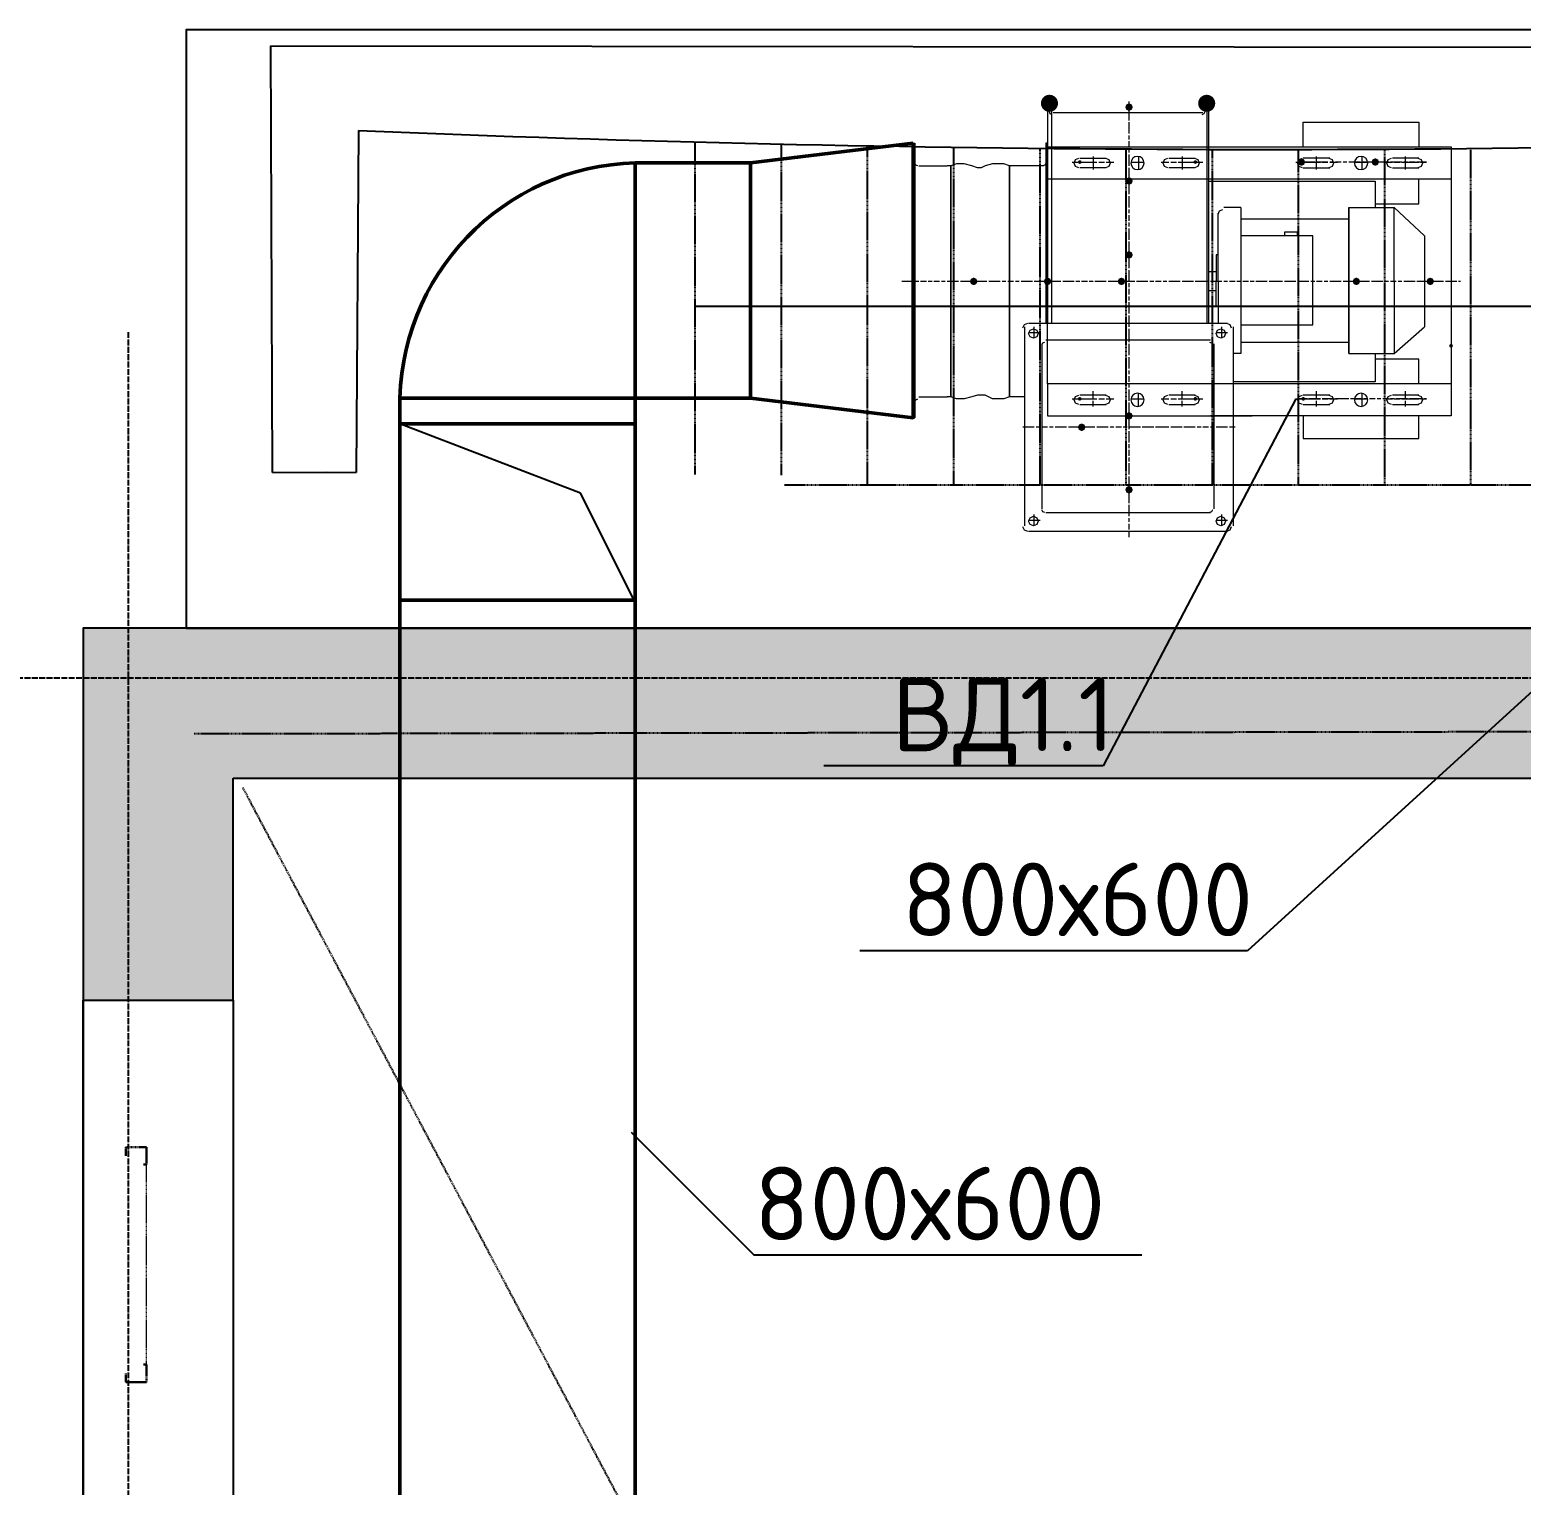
# Model space of a CAD drawing. Header units: millimetres. Extents: x -33838 to 476301, y -41806 to 120107.
# Drawn here: x 18274 to 23347, y 40610 to 45561 of the extents above; entities that cross this region are included whole.
import ezdxf
from ezdxf import colors
from ezdxf.entities.mleader import LeaderData, LeaderLine
from ezdxf.math import Vec2, Vec3

# ---------------------------------------------------------------- set-up
doc = ezdxf.new("R2010")
doc.units = ezdxf.units.MM
for name, pattern in [('ADSK_Линия сетки', [25, 20, -2.5, 0, -2.5]), ('ADSK_Сверху', [4.5, 3, -1.5]), ('ADSK_Снесено', [4.5, 3, -1.5])]:
    doc.linetypes.add(name, pattern=pattern)
for name, color, linetype, lineweight, true_color in [('_ Окна', 5, 'Continuous', 30, 0x0000ff), ('Линии', 7, 'Continuous', 9, 0x00a600), ('Стены наружные', 1, 'ADSK_Снесено', 18, 0xff0000)]:
    doc.layers.add(name, color=color, linetype=linetype, lineweight=lineweight, true_color=true_color)
for name, color, linetype, lineweight in [('Вытяжка', 5, 'Continuous', 60), ('ДУ', 5, 'Continuous', 50), ('Лестницы', 7, 'Continuous', 18), ('Окна', 251, 'Continuous', 18), ('Перекрытие', 7, 'Continuous', 18), ('Стрелки вверх', 7, 'Continuous', 18)]:
    doc.layers.add(name, color=color, linetype=linetype, lineweight=lineweight)
doc.styles.add('ISOCPEUR', font='isocpeur.ttf', dxfattribs={"height": 250})

# ---------------------------------------------------------------- blocks, each defined once
blk = doc.blocks.new('Витраж-тент со смещением вовне - 60мм 30 сдвиг-V7-01 План 1-го этажа маркировочный')
at = {"layer": '_ Окна', "color": 161, "linetype": 'ADSK_Сверху', "true_color": 0xaaaaff}
for p, q in [((-400, 25), (-400, -45)), ((-400, 25), (-370, 25)), ((-400, -45), (-400, 25)), ((400, 25), (370, 25)), ((400, -45), (400, 25)), ((400, -45), (400, 25)), ((-340, -45), (-400, -45)), ((-340, -35), (-340, -45)), ((340, -35), (340, -45)), ((340, -45), (400, -45))]:
    blk.add_line(p, q, dxfattribs=at)
at = {"layer": 'Окна', "color": 161, "linetype": 'ADSK_Сверху', "true_color": 0xaaaaff}
blk.add_line((-340, -45), (340, -45), dxfattribs=at)
blk = doc.blocks.new('Вентилятор радиальнный')
at = {"true_color": 0xff8000}
h = blk.add_hatch(color=30, dxfattribs=at)
h.dxf.hatch_style = 2
h.paths.add_polyline_path([(221914.3, 123777.7), (221911.8, 123771.7), (221905.8, 123769.3), (221899.9, 123771.7), (221897.4, 123777.7), (221899.9, 123783.7), (221905.8, 123786.2), (221911.8, 123783.7)])
h = blk.add_hatch(color=30, dxfattribs=at)
h.dxf.hatch_style = 2
h.paths.add_polyline_path([(221808.5, 123638), (221806, 123632), (221800, 123629.6), (221794, 123632), (221791.5, 123638), (221794, 123644), (221800, 123646.5), (221806, 123644)])
h = blk.add_hatch(color=30, dxfattribs=at)
h.dxf.hatch_style = 2
h.paths.add_polyline_path([(221914.3, 123612.6), (221911.8, 123606.6), (221905.8, 123604.2), (221899.9, 123606.6), (221897.4, 123612.6), (221899.9, 123618.6), (221905.8, 123621.1), (221911.8, 123618.6)])
h = blk.add_hatch(color=30, dxfattribs=at)
h.dxf.hatch_style = 2
h.paths.add_polyline_path([(221800, 123574.5), (221798.8, 123571.5), (221795.8, 123570.3), (221792.8, 123571.5), (221791.5, 123574.5), (221792.8, 123577.5), (221795.8, 123578.8), (221798.8, 123577.5)])
h = blk.add_hatch(color=30, dxfattribs=at)
h.dxf.hatch_style = 2
h.paths.add_polyline_path([(222058.2, 123574.5), (222057, 123571.5), (222054, 123570.3), (222051, 123571.5), (222049.8, 123574.5), (222051, 123577.5), (222054, 123578.8), (222057, 123577.5)])
h = blk.add_hatch(color=30, dxfattribs=at)
h.dxf.hatch_style = 2
h.paths.add_polyline_path([(222299.5, 123574.5), (222298.3, 123571.5), (222295.3, 123570.3), (222292.3, 123571.5), (222291.1, 123574.5), (222292.3, 123577.5), (222295.3, 123578.8), (222298.3, 123577.5)])
h = blk.add_hatch(color=7)
h.dxf.hatch_style = 2
h.paths.add_polyline_path([(222629.7, 123456), (222628.5, 123453), (222625.5, 123451.8), (222622.5, 123453), (222621.3, 123456), (222622.5, 123459), (222625.5, 123460.2), (222628.5, 123459)])
h = blk.add_hatch(color=30, dxfattribs=at)
h.dxf.hatch_style = 2
h.paths.add_polyline_path([(221567.2, 123312.1), (221564.7, 123306.1), (221558.7, 123303.6), (221552.7, 123306.1), (221550.2, 123312.1), (221552.7, 123318), (221558.7, 123320.5), (221564.7, 123318)])
h = blk.add_hatch(color=30, dxfattribs=at)
h.dxf.hatch_style = 2
h.paths.add_polyline_path([(221732.3, 123312.1), (221729.8, 123306.1), (221723.8, 123303.6), (221717.8, 123306.1), (221715.3, 123312.1), (221717.8, 123318), (221723.8, 123320.5), (221729.8, 123318)])
h = blk.add_hatch(color=30, dxfattribs=at)
h.dxf.hatch_style = 2
h.paths.add_polyline_path([(221897.4, 123312.1), (221894.9, 123306.1), (221888.9, 123303.6), (221882.9, 123306.1), (221880.4, 123312.1), (221882.9, 123318), (221888.9, 123320.5), (221894.9, 123318)])
h = blk.add_hatch(color=30, dxfattribs=at)
h.dxf.hatch_style = 2
h.paths.add_polyline_path([(222422.3, 123312.1), (222419.8, 123306.1), (222413.8, 123303.6), (222407.9, 123306.1), (222405.4, 123312.1), (222407.9, 123318), (222413.8, 123320.5), (222419.8, 123318)])
h = blk.add_hatch(color=30, dxfattribs=at)
h.dxf.hatch_style = 2
h.paths.add_polyline_path([(222587.4, 123312.1), (222584.9, 123306.1), (222578.9, 123303.6), (222573, 123306.1), (222570.5, 123312.1), (222573, 123318), (222578.9, 123320.5), (222584.9, 123318)])
h = blk.add_hatch(color=30, dxfattribs=at)
h.dxf.hatch_style = 2
h.paths.add_polyline_path([(221914.3, 123252.8), (221911.8, 123246.8), (221905.8, 123244.3), (221899.9, 123246.8), (221897.4, 123252.8), (221899.9, 123258.8), (221905.8, 123261.3), (221911.8, 123258.8)])
h = blk.add_hatch(color=30, dxfattribs=at)
h.dxf.hatch_style = 2
h.paths.add_polyline_path([(221914.3, 123087.7), (221911.8, 123081.7), (221905.8, 123079.2), (221899.9, 123081.7), (221897.4, 123087.7), (221899.9, 123093.7), (221905.8, 123096.2), (221911.8, 123093.7)])
h = blk.add_hatch(color=30, dxfattribs=at)
h.dxf.hatch_style = 2
h.paths.add_polyline_path([(221800, 123045.4), (221798.8, 123042.4), (221795.8, 123041.1), (221792.8, 123042.4), (221791.5, 123045.4), (221792.8, 123048.4), (221795.8, 123049.6), (221798.8, 123048.4)])
h = blk.add_hatch(color=30, dxfattribs=at)
h.dxf.hatch_style = 2
h.paths.add_polyline_path([(222058.2, 123045.4), (222057, 123042.4), (222054, 123041.1), (222051, 123042.4), (222049.8, 123045.4), (222051, 123048.4), (222054, 123049.6), (222057, 123048.4)])
h = blk.add_hatch(color=30, dxfattribs=at)
h.dxf.hatch_style = 2
h.paths.add_polyline_path([(222299.5, 123045.4), (222297.1, 123039.4), (222291.1, 123036.9), (222285.1, 123039.4), (222282.6, 123045.4), (222285.1, 123051.3), (222291.1, 123053.8), (222297.1, 123051.3)])
h = blk.add_hatch(color=30, dxfattribs=at)
h.dxf.hatch_style = 2
h.paths.add_polyline_path([(222299.5, 123045.4), (222298.3, 123042.4), (222295.3, 123041.1), (222292.3, 123042.4), (222291.1, 123045.4), (222292.3, 123048.4), (222295.3, 123049.6), (222298.3, 123048.4)])
h = blk.add_hatch(color=30, dxfattribs=at)
h.dxf.hatch_style = 2
h.paths.add_polyline_path([(222464.6, 123045.4), (222462.2, 123039.4), (222456.2, 123036.9), (222450.2, 123039.4), (222447.7, 123045.4), (222450.2, 123051.3), (222456.2, 123053.8), (222462.2, 123051.3)])
at = {"true_color": 0x0000ff}
h = blk.add_hatch(color=5, dxfattribs=at)
edge = h.paths.add_edge_path()
edge.add_arc((221728, 122914.1), 19.1, 0, 360)
at = {"true_color": 0xff8000}
h = blk.add_hatch(color=30, dxfattribs=at)
h.dxf.hatch_style = 2
h.paths.add_polyline_path([(221914.3, 122922.6), (221911.8, 122916.6), (221905.8, 122914.1), (221899.9, 122916.6), (221897.4, 122922.6), (221899.9, 122928.6), (221905.8, 122931.1), (221911.8, 122928.6)])
at = {"true_color": 0x0000ff}
h = blk.add_hatch(color=5, dxfattribs=at)
edge = h.paths.add_edge_path()
edge.add_arc((222079.4, 122914.1), 19.1, 0, 360)
at = {"color": 30, "lineweight": 0, "true_color": 0xff8000}
for points in [[(221905.8, 123883.6), (221905.8, 123870.9)], [(221681.5, 123845.5), (221694.2, 123845.5), (221706.9, 123845.5)], [(221694.2, 123858.2), (221694.2, 123845.5), (221694.2, 123832.8)], [(221905.8, 123866.6), (221905.8, 123853.9)], [(221905.8, 123849.7), (221905.8, 123841.2)], [(222100.6, 123845.5), (222113.3, 123845.5), (222126, 123845.5)], [(222113.3, 123858.2), (222113.3, 123845.5), (222113.3, 123832.8)], [(221905.8, 123837), (221905.8, 123824.3), (221905.8, 123820.1), (221905.8, 123811.6)], [(221905.8, 123807.4), (221905.8, 123794.7), (221905.8, 123790.4), (221905.8, 123782)], [(221905.8, 123773.5), (221905.8, 123765), (221905.8, 123760.8), (221905.8, 123748.1)], [(221905.8, 123743.9), (221905.8, 123735.4), (221905.8, 123731.2), (221905.8, 123718.5)], [(221905.8, 123714.2), (221905.8, 123705.8)], [(221905.8, 123701.5), (221905.8, 123688.8)], [(221905.8, 123684.6), (221905.8, 123676.1)], [(221905.8, 123671.9), (221905.8, 123659.2), (221905.8, 123655), (221905.8, 123646.5)], [(221905.8, 123642.3), (221905.8, 123629.6), (221905.8, 123625.3), (221905.8, 123616.9)], [(221694.2, 123638), (221681.5, 123638), (221677.2, 123638), (221668.8, 123638)], [(221706.9, 123638), (221698.4, 123638)], [(221723.8, 123638), (221711.1, 123638)], [(221736.5, 123638), (221728, 123638)], [(221766.1, 123638), (221757.7, 123638), (221753.4, 123638), (221740.7, 123638)], [(221795.8, 123638), (221787.3, 123638), (221783.1, 123638), (221770.4, 123638)], [(221829.6, 123638), (221816.9, 123638), (221812.7, 123638), (221804.2, 123638)], [(221859.3, 123638), (221846.6, 123638), (221842.3, 123638), (221833.9, 123638)], [(221872, 123638), (221863.5, 123638)], [(221888.9, 123638), (221876.2, 123638)], [(221901.6, 123638), (221893.1, 123638)], [(221931.2, 123638), (221922.8, 123638), (221918.5, 123638), (221905.8, 123638)], [(221905.8, 123608.4), (221905.8, 123599.9), (221905.8, 123595.7), (221905.8, 123583)], [(221960.9, 123638), (221952.4, 123638), (221948.2, 123638), (221935.5, 123638)], [(221994.7, 123638), (221982, 123638), (221977.8, 123638), (221965.1, 123638)], [(222024.4, 123638), (222011.7, 123638), (222007.4, 123638), (221999, 123638)], [(222054, 123638), (222041.3, 123638), (222037.1, 123638), (222028.6, 123638)], [(222066.7, 123638), (222058.2, 123638)], [(222083.6, 123638), (222070.9, 123638)], [(222096.3, 123638), (222087.9, 123638)], [(222126, 123638), (222117.5, 123638), (222113.3, 123638), (222100.6, 123638)], [(222142.9, 123638), (222130.2, 123638)], [(221778.8, 123574.5), (221791.5, 123574.5)], [(221800, 123574.5), (221812.7, 123574.5), (221816.9, 123574.5), (221833.9, 123574.5)], [(221825.4, 123591.5), (221825.4, 123578.8)], [(221825.4, 123574.5), (221825.4, 123557.6)], [(221838.1, 123574.5), (221850.8, 123574.5)], [(221855, 123574.5), (221872, 123574.5)], [(221905.8, 123578.8), (221905.8, 123570.3), (221905.8, 123566.1), (221905.8, 123553.4)], [(221910.1, 123574.5), (221927, 123574.5), (221939.7, 123574.5)], [(221927, 123591.5), (221927, 123574.5), (221927, 123561.8)], [(221977.8, 123574.5), (221994.7, 123574.5)], [(221999, 123574.5), (222011.7, 123574.5)], [(222015.9, 123574.5), (222032.8, 123574.5), (222037.1, 123574.5), (222049.8, 123574.5)], [(222024.4, 123591.5), (222024.4, 123578.8)], [(222024.4, 123574.5), (222024.4, 123557.6)], [(222058.2, 123574.5), (222070.9, 123574.5)], [(222278.4, 123574.5), (222291.1, 123574.5)], [(222291.1, 123574.5), (222282.6, 123574.5)], [(222303.8, 123574.5), (222295.3, 123574.5)], [(222299.5, 123574.5), (222312.2, 123574.5), (222316.5, 123574.5), (222333.4, 123574.5)], [(222333.4, 123574.5), (222324.9, 123574.5), (222320.7, 123574.5), (222308, 123574.5)], [(222324.9, 123591.5), (222324.9, 123578.8)], [(222324.9, 123574.5), (222324.9, 123557.6)], [(222363, 123574.5), (222354.6, 123574.5), (222350.3, 123574.5), (222337.6, 123574.5)], [(222337.6, 123574.5), (222350.3, 123574.5)], [(222354.6, 123574.5), (222371.5, 123574.5)], [(222396.9, 123574.5), (222384.2, 123574.5), (222380, 123574.5), (222367.3, 123574.5)], [(222426.5, 123574.5), (222413.8, 123574.5), (222409.6, 123574.5), (222401.1, 123574.5)], [(222409.6, 123574.5), (222426.5, 123574.5), (222439.2, 123574.5)], [(222426.5, 123591.5), (222426.5, 123574.5), (222426.5, 123561.8)], [(222439.2, 123574.5), (222430.8, 123574.5)], [(222456.2, 123574.5), (222443.5, 123574.5)], [(222468.9, 123574.5), (222460.4, 123574.5)], [(222485.8, 123574.5), (222473.1, 123574.5)], [(222477.3, 123574.5), (222494.3, 123574.5)], [(222498.5, 123574.5), (222490, 123574.5)], [(222498.5, 123574.5), (222511.2, 123574.5)], [(222528.1, 123574.5), (222519.7, 123574.5), (222515.4, 123574.5), (222502.7, 123574.5)], [(222515.4, 123574.5), (222532.4, 123574.5), (222536.6, 123574.5), (222553.5, 123574.5)], [(222523.9, 123591.5), (222523.9, 123578.8)], [(222523.9, 123574.5), (222523.9, 123557.6)], [(222562, 123574.5), (222549.3, 123574.5), (222545.1, 123574.5), (222532.4, 123574.5)], [(222557.8, 123574.5), (222570.5, 123574.5)], [(222570.5, 123574.5), (222566.2, 123574.5)], [(221905.8, 123549.1), (221905.8, 123540.7)], [(221905.8, 123536.4), (221905.8, 123523.7)], [(221905.8, 123519.5), (221905.8, 123511)], [(221905.8, 123506.8), (221905.8, 123494.1), (221905.8, 123489.9), (221905.8, 123481.4)], [(221905.8, 123477.2), (221905.8, 123464.5), (221905.8, 123460.2), (221905.8, 123451.8)], [(221905.8, 123447.5), (221905.8, 123434.8), (221905.8, 123430.6), (221905.8, 123417.9)], [(221681.5, 123426.4), (221694.2, 123426.4), (221706.9, 123426.4)], [(221694.2, 123439.1), (221694.2, 123426.4), (221694.2, 123413.7)], [(221905.8, 123413.7), (221905.8, 123405.2), (221905.8, 123401), (221905.8, 123388.3)], [(222100.6, 123426.4), (222113.3, 123426.4), (222126, 123426.4)], [(222113.3, 123439.1), (222113.3, 123426.4), (222113.3, 123413.7)], [(221905.8, 123384), (221905.8, 123375.6), (221905.8, 123371.3), (221905.8, 123358.6)], [(221905.8, 123354.4), (221905.8, 123345.9)], [(221905.8, 123341.7), (221905.8, 123329)], [(221423.2, 123312.1), (221410.5, 123312.1), (221406.3, 123312.1), (221397.8, 123312.1)], [(221435.9, 123312.1), (221427.5, 123312.1)], [(221452.9, 123312.1), (221440.2, 123312.1)], [(221465.6, 123312.1), (221457.1, 123312.1)], [(221482.5, 123312.1), (221469.8, 123312.1)], [(221495.2, 123312.1), (221486.7, 123312.1)], [(221524.8, 123312.1), (221516.4, 123312.1), (221512.1, 123312.1), (221499.4, 123312.1)], [(221554.5, 123312.1), (221546, 123312.1), (221541.8, 123312.1), (221529.1, 123312.1)], [(221588.3, 123312.1), (221575.6, 123312.1), (221571.4, 123312.1), (221562.9, 123312.1)], [(221618, 123312.1), (221605.3, 123312.1), (221601, 123312.1), (221592.6, 123312.1)], [(221630.7, 123312.1), (221622.2, 123312.1)], [(221647.6, 123312.1), (221634.9, 123312.1)], [(221660.3, 123312.1), (221651.8, 123312.1)], [(221689.9, 123312.1), (221681.5, 123312.1), (221677.2, 123312.1), (221664.5, 123312.1)], [(221719.6, 123312.1), (221711.1, 123312.1), (221706.9, 123312.1), (221694.2, 123312.1)], [(221753.4, 123312.1), (221740.7, 123312.1), (221736.5, 123312.1), (221728, 123312.1)], [(221783.1, 123312.1), (221770.4, 123312.1), (221766.1, 123312.1), (221757.7, 123312.1)], [(221795.8, 123312.1), (221787.3, 123312.1)], [(221812.7, 123312.1), (221800, 123312.1)], [(221825.4, 123312.1), (221816.9, 123312.1)], [(221855, 123312.1), (221846.6, 123312.1), (221842.3, 123312.1), (221829.6, 123312.1)], [(221884.7, 123312.1), (221876.2, 123312.1), (221872, 123312.1), (221859.3, 123312.1)], [(221918.5, 123312.1), (221905.8, 123312.1), (221901.6, 123312.1), (221893.1, 123312.1)], [(221905.8, 123324.8), (221905.8, 123316.3)], [(221905.8, 123312.1), (221905.8, 123299.4), (221905.8, 123295.1), (221905.8, 123286.7)], [(221948.2, 123312.1), (221935.5, 123312.1), (221931.2, 123312.1), (221922.8, 123312.1)], [(221960.9, 123312.1), (221952.4, 123312.1)], [(221977.8, 123312.1), (221965.1, 123312.1)], [(221990.5, 123312.1), (221982, 123312.1)], [(222020.1, 123312.1), (222011.7, 123312.1), (222007.4, 123312.1), (221994.7, 123312.1)], [(222049.8, 123312.1), (222041.3, 123312.1), (222037.1, 123312.1), (222024.4, 123312.1)], [(222083.6, 123312.1), (222070.9, 123312.1), (222066.7, 123312.1), (222054, 123312.1)], [(222113.3, 123312.1), (222100.6, 123312.1), (222096.3, 123312.1), (222087.9, 123312.1)], [(222126, 123312.1), (222117.5, 123312.1)], [(222142.9, 123312.1), (222130.2, 123312.1)], [(222155.6, 123312.1), (222147.1, 123312.1)], [(222172.5, 123312.1), (222159.8, 123312.1)], [(222185.2, 123312.1), (222176.8, 123312.1)], [(222214.9, 123312.1), (222206.4, 123312.1), (222202.2, 123312.1), (222189.5, 123312.1)], [(222248.7, 123312.1), (222236, 123312.1), (222231.8, 123312.1), (222219.1, 123312.1)], [(222278.4, 123312.1), (222265.7, 123312.1), (222261.4, 123312.1), (222253, 123312.1)], [(222308, 123312.1), (222295.3, 123312.1), (222291.1, 123312.1), (222282.6, 123312.1)], [(222320.7, 123312.1), (222312.2, 123312.1)], [(222337.6, 123312.1), (222324.9, 123312.1)], [(222350.3, 123312.1), (222341.9, 123312.1)], [(222380, 123312.1), (222371.5, 123312.1), (222367.3, 123312.1), (222354.6, 123312.1)], [(222409.6, 123312.1), (222401.1, 123312.1), (222396.9, 123312.1), (222384.2, 123312.1)], [(222443.5, 123312.1), (222430.8, 123312.1), (222426.5, 123312.1), (222418.1, 123312.1)], [(222473.1, 123312.1), (222460.4, 123312.1), (222456.2, 123312.1), (222447.7, 123312.1)], [(222485.8, 123312.1), (222477.3, 123312.1)], [(222502.7, 123312.1), (222490, 123312.1)], [(222515.4, 123312.1), (222507, 123312.1)], [(222545.1, 123312.1), (222536.6, 123312.1), (222532.4, 123312.1), (222519.7, 123312.1)], [(222574.7, 123312.1), (222566.2, 123312.1), (222562, 123312.1), (222549.3, 123312.1)], [(222608.6, 123312.1), (222595.9, 123312.1), (222591.6, 123312.1), (222583.2, 123312.1)], [(222638.2, 123312.1), (222625.5, 123312.1), (222621.3, 123312.1), (222612.8, 123312.1)], [(222646.7, 123312.1), (222642.4, 123312.1)], [(221905.8, 123282.4), (221905.8, 123269.7), (221905.8, 123265.5), (221905.8, 123257)], [(221905.8, 123248.6), (221905.8, 123240.1), (221905.8, 123235.9), (221905.8, 123223.2)], [(221905.8, 123218.9), (221905.8, 123210.5), (221905.8, 123206.2), (221905.8, 123193.5)], [(221905.8, 123189.3), (221905.8, 123180.8)], [(221905.8, 123176.6), (221905.8, 123163.9)], [(221905.8, 123159.7), (221905.8, 123151.2)], [(221905.8, 123147), (221905.8, 123134.3), (221905.8, 123130), (221905.8, 123121.6)], [(221905.8, 123117.3), (221905.8, 123104.6), (221905.8, 123100.4), (221905.8, 123091.9)], [(221905.8, 123083.5), (221905.8, 123075), (221905.8, 123070.8), (221905.8, 123058.1)], [(221778.8, 123045.4), (221791.5, 123045.4)], [(221800, 123045.4), (221812.7, 123045.4), (221816.9, 123045.4), (221833.9, 123045.4)], [(221825.4, 123032.7), (221825.4, 123045.4), (221825.4, 123049.6), (221825.4, 123062.3)], [(221838.1, 123045.4), (221850.8, 123045.4)], [(221855, 123045.4), (221872, 123045.4)], [(221905.8, 123053.8), (221905.8, 123045.4), (221905.8, 123041.1), (221905.8, 123028.4)], [(221910.1, 123045.4), (221927, 123045.4), (221939.7, 123045.4)], [(221927, 123032.7), (221927, 123045.4), (221927, 123062.3)], [(221977.8, 123045.4), (221994.7, 123045.4)], [(221999, 123045.4), (222011.7, 123045.4)], [(222015.9, 123045.4), (222032.8, 123045.4), (222037.1, 123045.4), (222049.8, 123045.4)], [(222024.4, 123032.7), (222024.4, 123045.4), (222024.4, 123049.6), (222024.4, 123062.3)], [(222058.2, 123045.4), (222070.9, 123045.4)], [(222278.4, 123045.4), (222291.1, 123045.4)], [(222286.8, 123045.4), (222282.6, 123045.4)], [(222320.7, 123045.4), (222308, 123045.4), (222303.8, 123045.4), (222295.3, 123045.4)], [(222299.5, 123045.4), (222312.2, 123045.4), (222316.5, 123045.4), (222333.4, 123045.4)], [(222324.9, 123062.3), (222324.9, 123049.6), (222324.9, 123045.4), (222324.9, 123032.7)], [(222350.3, 123045.4), (222337.6, 123045.4), (222333.4, 123045.4), (222324.9, 123045.4)], [(222337.6, 123045.4), (222350.3, 123045.4)], [(222363, 123045.4), (222354.6, 123045.4)], [(222354.6, 123045.4), (222371.5, 123045.4)], [(222380, 123045.4), (222367.3, 123045.4)], [(222392.7, 123045.4), (222384.2, 123045.4)], [(222422.3, 123045.4), (222413.8, 123045.4), (222409.6, 123045.4), (222396.9, 123045.4)], [(222409.6, 123045.4), (222426.5, 123045.4), (222439.2, 123045.4)], [(222426.5, 123062.3), (222426.5, 123045.4), (222426.5, 123032.7)], [(222451.9, 123045.4), (222443.5, 123045.4), (222439.2, 123045.4), (222426.5, 123045.4)], [(222485.8, 123045.4), (222473.1, 123045.4), (222468.9, 123045.4), (222460.4, 123045.4)], [(222477.3, 123045.4), (222494.3, 123045.4)], [(222515.4, 123045.4), (222502.7, 123045.4), (222498.5, 123045.4), (222490, 123045.4)], [(222498.5, 123045.4), (222511.2, 123045.4)], [(222515.4, 123045.4), (222532.4, 123045.4), (222536.6, 123045.4), (222553.5, 123045.4)], [(222528.1, 123045.4), (222519.7, 123045.4)], [(222523.9, 123062.3), (222523.9, 123049.6), (222523.9, 123045.4), (222523.9, 123032.7)], [(222545.1, 123045.4), (222532.4, 123045.4)], [(222557.8, 123045.4), (222549.3, 123045.4)], [(222557.8, 123045.4), (222570.5, 123045.4)], [(222570.5, 123045.4), (222562, 123045.4)], [(221905.8, 123024.2), (221905.8, 123015.7)], [(221905.8, 123011.5), (221905.8, 122998.8)], [(221905.8, 122994.6), (221905.8, 122986.1)], [(221905.8, 122981.9), (221905.8, 122969.2), (221905.8, 122964.9), (221905.8, 122956.5)], [(221905.8, 122952.2), (221905.8, 122939.5), (221905.8, 122935.3), (221905.8, 122926.8)], [(221905.8, 122918.4), (221905.8, 122909.9)]]:
    blk.add_lwpolyline(points, dxfattribs=at)
at = {"color": 5, "lineweight": 0, "true_color": 0x0000ff}
for points in [[(221679.4, 123870.9), (221671.9, 123867.8), (221668.8, 123860.3)], [(221673, 123858.2), (221673, 123413.7)], [(222126, 123870.9), (221681.5, 123870.9)], [(222134.4, 123860.3), (222131.3, 123867.8), (222123.9, 123870.9)], [(222138.7, 123413.7), (222138.7, 123858.2)], [(221717.5, 123828.5), (221713, 123826.7), (221711.1, 123822.2)], [(221711.1, 123451.8), (221711.1, 123820.1)], [(221719.6, 123828.5), (222087.9, 123828.5)], [(222092.1, 123822.2), (222090.2, 123826.7), (222085.8, 123828.5)], [(222096.3, 123820.1), (222096.3, 123451.8)], [(222295.3, 123612.6), (222295.3, 123663.4), (222553.5, 123663.4), (222553.5, 123612.6)], [(221423.2, 123003), (221423.2, 123616.9)], [(221423.2, 123616.9), (221427.5, 123616.9)], [(221423.2, 123616.9), (221427.5, 123616.9)], [(221427.5, 123003), (221427.5, 123616.9)], [(222079.4, 123011.5), (222625.5, 123011.5), (222625.5, 123168.1), (222625.5, 123612.6), (222087.9, 123612.6)], [(221427.5, 123580.9), (221429.3, 123576.4), (221433.8, 123574.5)], [(221639.1, 123570.3), (221626.4, 123574.5), (221609.5, 123574.5), (221601, 123574.5), (221584.1, 123566.1), (221575.6, 123566.1), (221567.2, 123566.1), (221554.5, 123570.3), (221537.5, 123574.5), (221533.3, 123574.5), (221520.6, 123574.5), (221507.9, 123570.3)], [(222293.2, 123587.2), (222285.7, 123584.1), (222282.6, 123576.6), (222285.7, 123569.2), (222293.2, 123566.1)], [(222295.3, 123587.2), (222354.6, 123587.2)], [(222352.5, 123566.1), (222359.9, 123569.2), (222363, 123576.6), (222359.9, 123584.1), (222352.5, 123587.2)], [(222492.2, 123587.2), (222484.7, 123584.1), (222481.6, 123576.6), (222484.7, 123569.2), (222492.2, 123566.1)], [(222494.3, 123587.2), (222553.5, 123587.2)], [(222551.4, 123566.1), (222558.9, 123569.2), (222562, 123576.6), (222558.9, 123584.1), (222551.4, 123587.2)], [(221435.9, 123570.3), (221499.4, 123570.3)], [(221507.9, 123570.3), (221499.4, 123570.3)], [(221507.9, 123053.8), (221507.9, 123570.3)], [(221507.9, 123570.3), (221507.9, 123053.8)], [(221639.1, 123053.8), (221639.1, 123570.3)], [(221639.1, 123570.3), (221639.1, 123053.8)], [(221673, 123570.3), (221639.1, 123570.3)], [(222354.6, 123566.1), (222295.3, 123566.1)], [(222553.5, 123566.1), (222494.3, 123566.1)], [(222625.5, 123540.7), (222087.9, 123540.7)], [(222456.2, 123472.9), (222456.2, 123536.4), (222138.7, 123536.4)], [(222553.5, 123540.7), (222553.5, 123485.6), (222456.2, 123485.6)], [(221711.1, 123453.9), (221713, 123449.4), (221717.5, 123447.5)], [(222087.9, 123443.3), (221719.6, 123443.3)], [(222085.8, 123447.5), (222090.2, 123449.4), (222092.1, 123453.9)], [(222155.6, 123312.1), (222155.6, 123472.9), (222138.7, 123472.9)], [(222155.6, 123447.5), (222396.9, 123447.5)], [(222396.9, 123472.9), (222498.5, 123472.9), (222566.2, 123413.7)], [(222498.5, 123312.1), (222498.5, 123472.9)], [(221668.8, 123415.8), (221671.9, 123408.3), (221679.4, 123405.2)], [(222123.9, 123405.2), (222131.3, 123408.3), (222134.4, 123415.8)], [(222155.6, 123409.4), (222316.5, 123409.4), (222316.5, 123210.5), (222155.6, 123210.5)], [(222566.2, 123210.5), (222566.2, 123413.7)], [(221681.5, 123405.2), (222126, 123405.2)], [(221723.8, 123405.2), (221723.8, 123003), (221719.6, 123003), (221719.6, 123405.2)], [(221723.8, 122914.1), (221723.8, 123405.2)], [(221723.8, 123405.2), (221723.8, 123058.1)], [(221723.8, 123003), (221723.8, 123125.8), (221723.8, 123405.2)], [(221732.3, 122914.1), (221732.3, 123405.2)], [(222079.4, 122914.1), (222079.4, 123405.2)], [(222083.6, 122914.1), (222083.6, 123405.2)], [(222104.8, 123312.1), (222104.8, 123405.2)], [(222104.8, 123367.1), (222100.6, 123367.1), (222100.6, 123312.1)], [(222100.6, 123333.2), (222083.6, 123333.2)], [(222104.8, 123252.8), (222100.6, 123252.8), (222100.6, 123312.1)], [(222104.8, 123312.1), (222104.8, 123159.7)], [(222155.6, 123147), (222155.6, 123312.1)], [(222498.5, 123312.1), (222498.5, 123147)], [(222100.6, 123290.9), (222083.6, 123290.9)], [(222282.6, 123210.5), (222282.6, 123202), (222253, 123202), (222253, 123210.5)], [(222396.9, 123147), (222498.5, 123147), (222566.2, 123210.5)], [(222083.6, 123087.7), (222456.2, 123087.7), (222456.2, 123147)], [(222104.8, 123161.8), (222107.9, 123154.3), (222115.4, 123151.2)], [(222155.6, 123147), (222117.5, 123147)], [(222155.6, 123172.4), (222396.9, 123172.4)], [(222456.2, 123138.5), (222553.5, 123138.5), (222553.5, 123083.5)], [(222625.5, 123083.5), (222079.4, 123083.5)], [(221433.8, 123053.8), (221429.3, 123052), (221427.5, 123047.5)], [(221435.9, 123053.8), (221499.4, 123053.8)], [(221507.9, 123053.8), (221499.4, 123053.8)], [(221639.1, 123053.8), (221626.4, 123049.6), (221609.5, 123049.6), (221601, 123049.6), (221584.1, 123053.8), (221575.6, 123058.1), (221567.2, 123058.1), (221554.5, 123053.8), (221537.5, 123049.6), (221533.3, 123049.6), (221520.6, 123049.6), (221507.9, 123053.8)], [(221715.3, 123053.8), (221639.1, 123053.8)], [(221719.6, 123047.5), (221717.7, 123052), (221713.2, 123053.8)], [(221723.8, 123007.3), (221723.8, 123058.1)], [(222293.2, 123058.1), (222285.7, 123055), (222282.6, 123047.5), (222285.7, 123040), (222293.2, 123036.9)], [(222295.3, 123058.1), (222354.6, 123058.1)], [(222352.5, 123036.9), (222359.9, 123040), (222363, 123047.5), (222359.9, 123055), (222352.5, 123058.1)], [(222492.2, 123058.1), (222484.7, 123055), (222481.6, 123047.5), (222484.7, 123040), (222492.2, 123036.9)], [(222494.3, 123058.1), (222553.5, 123058.1)], [(222551.4, 123036.9), (222558.9, 123040), (222562, 123047.5), (222558.9, 123055), (222551.4, 123058.1)], [(222354.6, 123036.9), (222295.3, 123036.9)], [(222295.3, 123011.5), (222295.3, 122956.5), (222553.5, 122956.5), (222553.5, 123011.5)], [(222553.5, 123036.9), (222494.3, 123036.9)], [(221423.2, 123003), (221427.5, 123003)], [(221734.4, 122939.5), (221729.9, 122937.7), (221728, 122933.2)], [(222070.9, 122935.3), (221736.5, 122935.3)], [(222075.2, 122933.2), (222073.3, 122937.7), (222068.8, 122939.5)]]:
    blk.add_lwpolyline(points, dxfattribs=at)
for points in [[(221692.1, 123837), (221699.5, 123840.1), (221702.6, 123847.6), (221699.5, 123855.1), (221692.1, 123858.2), (221684.6, 123855.1), (221681.5, 123847.6), (221684.6, 123840.1)], [(222111.2, 123837), (222118.6, 123840.1), (222121.7, 123847.6), (222118.6, 123855.1), (222111.2, 123858.2), (222103.7, 123855.1), (222100.6, 123847.6), (222103.7, 123840.1)], [(222396.9, 123312.1), (222396.9, 123472.9)], [(221692.1, 123417.9), (221699.5, 123421), (221702.6, 123428.5), (221699.5, 123436), (221692.1, 123439.1), (221684.6, 123436), (221681.5, 123428.5), (221684.6, 123421)], [(222111.2, 123417.9), (222118.6, 123421), (222121.7, 123428.5), (222118.6, 123436), (222111.2, 123439.1), (222103.7, 123436), (222100.6, 123428.5), (222103.7, 123421)], [(222396.9, 123312.1), (222396.9, 123147)]]:
    blk.add_lwpolyline(points, close=True, dxfattribs=at)
at = {"color": 7, "lineweight": 0}
for points in [[(222181, 123540.7), (221723.8, 123540.7), (221723.8, 123612.6), (222181, 123612.6)], [(221793.7, 123587.2), (221786.2, 123584.1), (221783.1, 123576.6), (221786.2, 123569.2), (221793.7, 123566.1)], [(221795.8, 123587.2), (221855, 123587.2)], [(221852.9, 123566.1), (221860.4, 123569.2), (221863.5, 123576.6), (221860.4, 123584.1), (221852.9, 123587.2)], [(221992.6, 123587.2), (221985.1, 123584.1), (221982, 123576.6), (221985.1, 123569.2), (221992.6, 123566.1)], [(221994.7, 123587.2), (222054, 123587.2)], [(222051.9, 123566.1), (222059.4, 123569.2), (222062.5, 123576.6), (222059.4, 123584.1), (222051.9, 123587.2)], [(221855, 123566.1), (221795.8, 123566.1)], [(222054, 123566.1), (221994.7, 123566.1)], [(221723.8, 123540.7), (221723.8, 123083.5)], [(222181, 123083.5), (221723.8, 123083.5)], [(221793.7, 123058.1), (221786.2, 123055), (221783.1, 123047.5), (221786.2, 123040), (221793.7, 123036.9)], [(221855, 123058.1), (221795.8, 123058.1)], [(221852.9, 123036.9), (221860.4, 123040), (221863.5, 123047.5), (221860.4, 123055), (221852.9, 123058.1)], [(221992.6, 123058.1), (221985.1, 123055), (221982, 123047.5), (221985.1, 123040), (221992.6, 123036.9)], [(222054, 123058.1), (221994.7, 123058.1)], [(222051.9, 123036.9), (222059.4, 123040), (222062.5, 123047.5), (222059.4, 123055), (222051.9, 123058.1)], [(221719.6, 123015.7), (221719.6, 123041.1)], [(221723.8, 123011.5), (222181, 123011.5)], [(221795.8, 123036.9), (221855, 123036.9)], [(221994.7, 123036.9), (222054, 123036.9)]]:
    blk.add_lwpolyline(points, dxfattribs=at)
for centre in [(221924.9, 123576.6), (221924.9, 123047.5)]:
    blk.add_circle(centre, 14.8, dxfattribs=at)
at = {"color": 5, "lineweight": 0, "true_color": 0x0000ff}
for centre in [(222424.4, 123576.6), (222424.4, 123047.5)]:
    blk.add_circle(centre, 14.8, dxfattribs=at)

msp = doc.modelspace()

# ---------------------------------------------------------------- hatches: boundary and pattern name
at = {"layer": 'Стены наружные', "linetype": 'Continuous', "lineweight": 25, "true_color": 0x636466}
msp.add_hatch(color=251, dxfattribs=at).paths.add_polyline_path([(27800.62689, 43015.12698), (30807.01602, 43015.12698), (30807.01602, 43525.12698), (18455.83536, 43525.12698), (18455.83536, 43015.12698), (23341.69123, 43015.12698)])
h = msp.add_hatch(color=251, dxfattribs=at)
h.paths.add_polyline_path([(18455.83536, 20408.63165), (18965.83536, 20408.63165), (18965.83536, 22247.07028), (18455.83536, 22247.07028), (18455.83536, 20652.47335)])
h.paths.add_polyline_path([(18882.75556, 24017.07028), (18965.83536, 24017.07028), (18965.83536, 25289.20755), (18455.83536, 25289.20755), (18455.83536, 24017.07028)])
h.paths.add_polyline_path([(18455.83536, 27059.20755), (18965.83536, 27059.20755), (18965.83536, 28334.13742), (18455.83536, 28334.13742), (18455.83536, 27100.04704)])
h.paths.add_polyline_path([(18882.75556, 30104.13742), (18965.83536, 30104.13742), (18965.83536, 31381.18655), (18455.83536, 31381.18655), (18455.83536, 30104.13742)])
h.paths.add_polyline_path([(18455.83536, 33151.18655), (18965.83536, 33151.18655), (18965.83536, 34431.1553), (18455.83536, 34431.1553), (18455.83536, 33474.19606)])
h.paths.add_polyline_path([(18965.83536, 36201.1553), (18965.83536, 37474.16835), (18455.83536, 37474.16835), (18455.83536, 36201.1553), (18882.75556, 36201.1553)])
h.paths.add_polyline_path([(18882.75556, 39244.16835), (18965.83536, 39244.16835), (18965.83536, 40490.18482), (18455.83536, 40490.18482), (18455.83536, 39244.16835)])
h.paths.add_polyline_path([(18882.75556, 42260.18482), (18965.83536, 42260.18482), (18965.83536, 43015.12698), (18455.83536, 43015.12698), (18455.83536, 42260.18482)])

# ---------------------------------------------------------------- linework, layer by layer
at = {"linetype": 'ADSK_Линия сетки', "lineweight": 25}
for p, q in [((18609.91035, -4984.78696), (18609.91035, 44534.78674)), ((-11086.22475, 43356.78828), (57141.71826, 43356.78828))]:
    msp.add_line(p, q, dxfattribs=at)
at = {"color": 251, "lineweight": 25, "true_color": 0x636466}
msp.add_lwpolyline([(11305.23612, 20918.63165), (11305.23612, 17842.18437), (18515.92029, 17781.12051), (38729.7038, 17793.79848), (38729.7038, 20934.05859), (31317.01602, 20934.05859), (31317.01602, 43525.12698), (18455.83536, 43525.12698), (18455.83536, 20918.63165), (11305.23612, 20918.63165)], dxfattribs=at)
at = {"layer": 'ДУ', "lineweight": 25}
for p, q in [((20147.00076, 43984.6782), (19533.05574, 44220.31657)), ((20329.67052, 43620.31657), (20147.00076, 43984.6782))]:
    msp.add_line(p, q, dxfattribs=at)
at = {"layer": 'ДУ'}
for points in [[(21278.61476, 45175.41529), (20725.65212, 45108.18679), (20725.65212, 44308.18679), (21278.61476, 44240.95829)], [(20725.65212, 45108.18679), (20725.65212, 44308.18679), (20333.05574, 44308.18679), (20333.05574, 45108.18679)], [(19533.05574, 44220.31657), (20333.05574, 44220.31657), (20333.05574, 44308.18679), (19533.05574, 44308.18679)], [(19533.05574, 43620.31657), (19533.05574, 44220.31657), (20333.05574, 44220.31657), (20333.05574, 43620.31657)], [(19533.05574, 44220.31657), (20333.05574, 44220.31657), (20333.05574, 39545.85714), (19533.05574, 39545.85714)]]:
    msp.add_lwpolyline(points, close=True, dxfattribs=at)
msp.add_arc((20355.02329, 44286.21923), 822.26105, 88.46910181, 178.46910181, dxfattribs=at)
at = {"layer": 'Лестницы', "color": 251, "linetype": 'ADSK_Снесено', "lineweight": 25, "true_color": 0x636466}
for p, q in [((20536.61934, 45180.57696), (20536.61934, 44046.99042)), ((20536.61934, 45180.57696), (20536.61934, 44046.99042)), ((20829.81934, 45173.8721), (20829.81934, 44045.22609)), ((20829.81934, 45173.8721), (20829.81934, 44045.22609)), ((21123.01934, 45167.16723), (21123.01934, 44012.32896)), ((21123.01934, 45167.16723), (21123.01934, 44012.32896)), ((21416.21934, 45162.43611), (21416.21934, 44012.32896)), ((21416.21934, 45162.43611), (21416.21934, 44012.32896)), ((21709.41934, 45159.45985), (21709.41934, 44012.32896)), ((21709.41934, 45159.45985), (21709.41934, 44012.32896)), ((22002.61934, 45156.4836), (22002.61934, 44012.32896)), ((22002.61934, 45156.4836), (22002.61934, 44012.32896)), ((22295.81934, 45154.77682), (22295.81934, 44012.32896)), ((22295.81934, 45154.77682), (22295.81934, 44012.32896)), ((22589.01934, 45155.5282), (22589.01934, 44012.32896)), ((22589.01934, 45155.5282), (22589.01934, 44012.32896)), ((22882.21934, 45156.27959), (22882.21934, 44012.32896)), ((22882.21934, 45156.27959), (22882.21934, 44012.32896)), ((23175.41934, 45157.59617), (23175.41934, 44012.32896)), ((23175.41934, 45157.59617), (23175.41934, 44012.32896)), ((20841.61461, 44012.32896), (21123.01934, 44012.32896)), ((21123.01934, 44012.32896), (21416.21934, 44012.32896)), ((21416.21934, 44012.32896), (21709.41934, 44012.32896)), ((21709.41934, 44012.32896), (22002.61934, 44012.32896)), ((22002.61934, 44012.32896), (22295.81934, 44012.32896)), ((22295.81934, 44012.32896), (22589.01934, 44012.32896)), ((22589.01934, 44012.32896), (22882.21934, 44012.32896)), ((22882.21934, 44012.32896), (23175.41934, 44012.32896)), ((23175.41934, 44012.32896), (23468.61934, 44012.32896))]:
    msp.add_line(p, q, dxfattribs=at)
at = {"layer": 'Линии', "color": 251, "lineweight": 25, "true_color": 0x636466}
for p, q in [((19099.586, 44055.25005), (19093.58499, 45506.34488)), ((19093.58499, 45506.34488), (25934.99359, 45499.30787)), ((19391.84679, 45218.6452), (19384.08555, 44054.76454)), ((19099.586, 44055.25005), (19284.09165, 44056.01308)), ((19284.08777, 44055.43136), (19284.09165, 44056.01308)), ((19284.08777, 44055.43136), (19384.08555, 44054.76454))]:
    msp.add_line(p, q, dxfattribs=at)
at = {"layer": 'Линии', "color": 251, "linetype": 'ADSK_Сверху', "lineweight": 25, "true_color": 0x636466}
msp.add_line((18997.83536, 42983.12698), (30775.01602, 20733.79264), dxfattribs=at)
at = {"layer": 'Линии', "color": 251, "lineweight": 25, "true_color": 0x636466}
msp.add_arc((22474.9957, 118699.7043), 73545.71268, 267.5973690886, 271.9691506168, dxfattribs=at)
at = {"layer": 'Перекрытие', "color": 251, "linetype": 'ADSK_Сверху', "lineweight": 25, "true_color": 0x636466}
msp.add_line((18832.61775, 43166.51039), (30950.44019, 43185.43927), dxfattribs=at)
at = {"layer": 'Перекрытие', "color": 251, "lineweight": 25, "true_color": 0x636466}
msp.add_lwpolyline([(18806.0911, 43525.12698), (30447.42933, 43525.12698), (30447.42933, 45560.80242), (18806.0911, 45560.80242)], close=True, dxfattribs=at)
at = {"layer": 'Стены наружные', "color": 251, "linetype": 'Continuous', "lineweight": 25, "true_color": 0x636466}
for p, q in [((31317.01602, 43525.12698), (18455.83536, 43525.12698)), ((18455.83536, 43525.12698), (18455.83536, 42260.18482)), ((18965.83536, 43015.12698), (30807.01602, 43015.12698)), ((18965.83536, 42260.18482), (18965.83536, 43015.12698)), ((18455.83536, 42260.18482), (18965.83536, 42260.18482)), ((18455.83536, 40490.18482), (18455.83536, 42260.18482)), ((18965.83536, 42260.18482), (18965.83536, 40490.18482))]:
    msp.add_line(p, q, dxfattribs=at)
at = {"layer": 'Стрелки вверх', "color": 251, "lineweight": 25, "true_color": 0x636466}
for p, q in [((20536.61934, 44621.02896), (20829.81934, 44621.02896)), ((20829.81934, 44621.02896), (21123.01934, 44621.02896)), ((21123.01934, 44621.02896), (21416.21934, 44621.02896)), ((21416.21934, 44621.02896), (21709.41934, 44621.02896)), ((21709.41934, 44621.02896), (22002.61934, 44621.02896)), ((22002.61934, 44621.02896), (22295.81934, 44621.02896)), ((22295.81934, 44621.02896), (22589.01934, 44621.02896)), ((22589.01934, 44621.02896), (22882.21934, 44621.02896)), ((22882.21934, 44621.02896), (23175.41934, 44621.02896)), ((23175.41934, 44621.02896), (23468.61934, 44621.02896))]:
    msp.add_line(p, q, dxfattribs=at)

# ---------------------------------------------------------------- block references
at = {"layer": '_ Окна', "color": 251, "linetype": 'ADSK_Сверху', "lineweight": 25, "true_color": 0x636466, "rotation": 89.99999999999993}
msp.add_blockref('Витраж-тент со смещением вовне - 60мм 30 сдвиг-V7-01 План 1-го этажа маркировочный', (18625.83536, 41360.18482), dxfattribs=at)
at = {"layer": 'Вытяжка', "color": 6, "xscale": -1.52233, "yscale": 1.52233, "zscale": 1.52233, "rotation": 180}
msp.add_blockref('Вентилятор радиальнный', (-315800.62462, 232426.6135), dxfattribs=at)

# ---------------------------------------------------------------- leaders
at = {"ltscale": 10}
ml = msp.add_multileader_mtext('Standard', dxfattribs=at)
ml.set_content('ВД1.1', color=256, style='ISOCPEUR')
ml.set_leader_properties()
ml.build(insert=Vec2(0, 0))
ml.multileader.update_dxf_attribs({"text_left_attachment_type": 6, "text_right_attachment_type": 6, "dogleg_length": 0.36, "arrow_head_size": 0.18})
ctx = ml.context
ctx.base_point, ctx.char_height, ctx.arrow_head_size, ctx.landing_gap_size, ctx.plane_origin = Vec3(21206.50551, 43056.78828), 250, 0.18, 0.09, Vec3(21752.28774, 45272.08324)
ctx.left_attachment, ctx.right_attachment = 6, 6
notes = []
notes.append((ctx, [(0, (1, 1, 0), (21925.17051, 43056.78828), (-1, 0), 0.36, [(0, [(22580.40984, 44305.40369)], 0, [])])]))
ctx.mtext.insert, ctx.mtext.flow_direction = Vec3(21206.59551, 43356.78828), 5
ml = msp.add_multileader_mtext('Standard', dxfattribs=at)
ml.set_content('800х600', color=256, style='ISOCPEUR')
ml.set_leader_properties()
ml.build(insert=Vec2(0, 0))
ml.multileader.update_dxf_attribs({"text_left_attachment_type": 6, "text_right_attachment_type": 6, "dogleg_length": 0.36, "arrow_head_size": 0.18})
ctx = ml.context
ctx.base_point, ctx.char_height, ctx.arrow_head_size, ctx.landing_gap_size, ctx.plane_origin = Vec3(21240.70283, 42427.52941), 250, 0.18, 0.09, Vec3(23536.6485, 43591.65437)
ctx.left_attachment, ctx.right_attachment = 6, 6
notes.append((ctx, [(1, (1, 1, 0), (22416.24283, 42427.52941), (-1, 0), 0.36, [(0, [(23536.6485, 43448.52928)], 0, [])])]))
ctx.mtext.insert, ctx.mtext.flow_direction = Vec3(21240.79283, 42727.52941), 5
ml = msp.add_multileader_mtext('Standard', dxfattribs=at)
ml.set_content('800х600', color=256, style='ISOCPEUR')
ml.set_leader_properties()
ml.build(insert=Vec2(0, 0))
ml.multileader.update_dxf_attribs({"text_left_attachment_type": 6, "text_right_attachment_type": 6, "dogleg_length": 0.36, "arrow_head_size": 0.18})
ctx = ml.context
ctx.base_point, ctx.char_height, ctx.arrow_head_size, ctx.landing_gap_size, ctx.plane_origin = Vec3(20737.61671, 41392.93023), 250, 0.18, 0.09, Vec3(20319.46076, 41810.72619)
ctx.left_attachment, ctx.right_attachment = 6, 6
notes.append((ctx, [(0, (1, 1, 0), (20737.25671, 41392.93023), (1, 0), 0.36, [(0, [(20319.46076, 41810.72619)], 0, [])])]))
ctx.mtext.insert, ctx.mtext.flow_direction = Vec3(20737.70671, 41692.93023), 5
for ctx, leaders in notes:
    for number, flags, end, landing, length, lines in leaders:
        leader = LeaderData()
        leader.index, (leader.has_last_leader_line, leader.has_dogleg_vector, leader.attachment_direction) = number, flags
        leader.last_leader_point, leader.dogleg_vector, leader.dogleg_length = Vec3(end), Vec3(landing), length
        for number, points, colour, breaks in lines:
            line = LeaderLine()
            line.index, line.vertices, line.color, line.breaks = number, Vec3.list(points), colors.encode_raw_color(colour), breaks
            leader.lines.append(line)
        ctx.leaders.append(leader)

doc.saveas('drawing.dxf')
